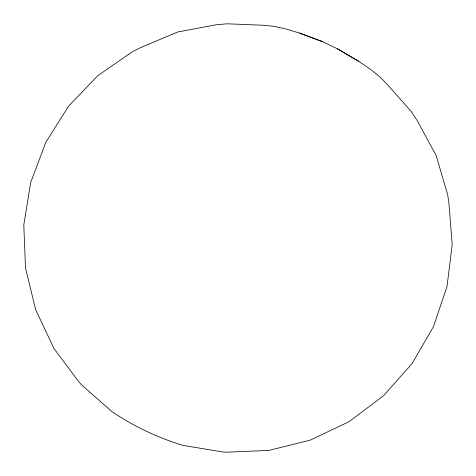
<?xml version="1.0" encoding="UTF-8"?>
<svg xmlns="http://www.w3.org/2000/svg" width="476" height="476" viewBox="0 0 476 476"><rect width="100%" height="100%" fill="white"/><g stroke="black" fill="none" stroke-linecap="round" stroke-linejoin="round"><path stroke-width="0.71" d="M299.886 33.189L285.915 28.959L273.545 26.293L263.282 25.258L227.433 23.8L216.639 24.692L177.506 32.053L139.777 47.963L132.019 52.021L97.693 75.749L68.52 106.237L45.833 142.294L30.684 182.445L23.8 224.981L25.502 268.065L35.706 309.817L53.913 348.45L79.248 382.347L82.033 385.245L112.169 411.823C133.899 426.329 157.996 437.837 183.016 445.393L222.851 451.986L226.618 452.2L268.922 450.397L310.334 440.092L349.075 421.653L383.448 395.818L411.978 363.7L433.452 326.703L447.018 286.445L452.2 244.658L448.922 203.115L447.69 194.791L436.129 155.444L417.053 120.357L411.276 111.557L387.303 84.478L380.235 77.237L370.542 69.371L358.595 61.22L337.264 48.713L322.502 41.662L299.886 33.189L322.502 41.662M358.595 61.22L337.264 48.713"/></g></svg>
